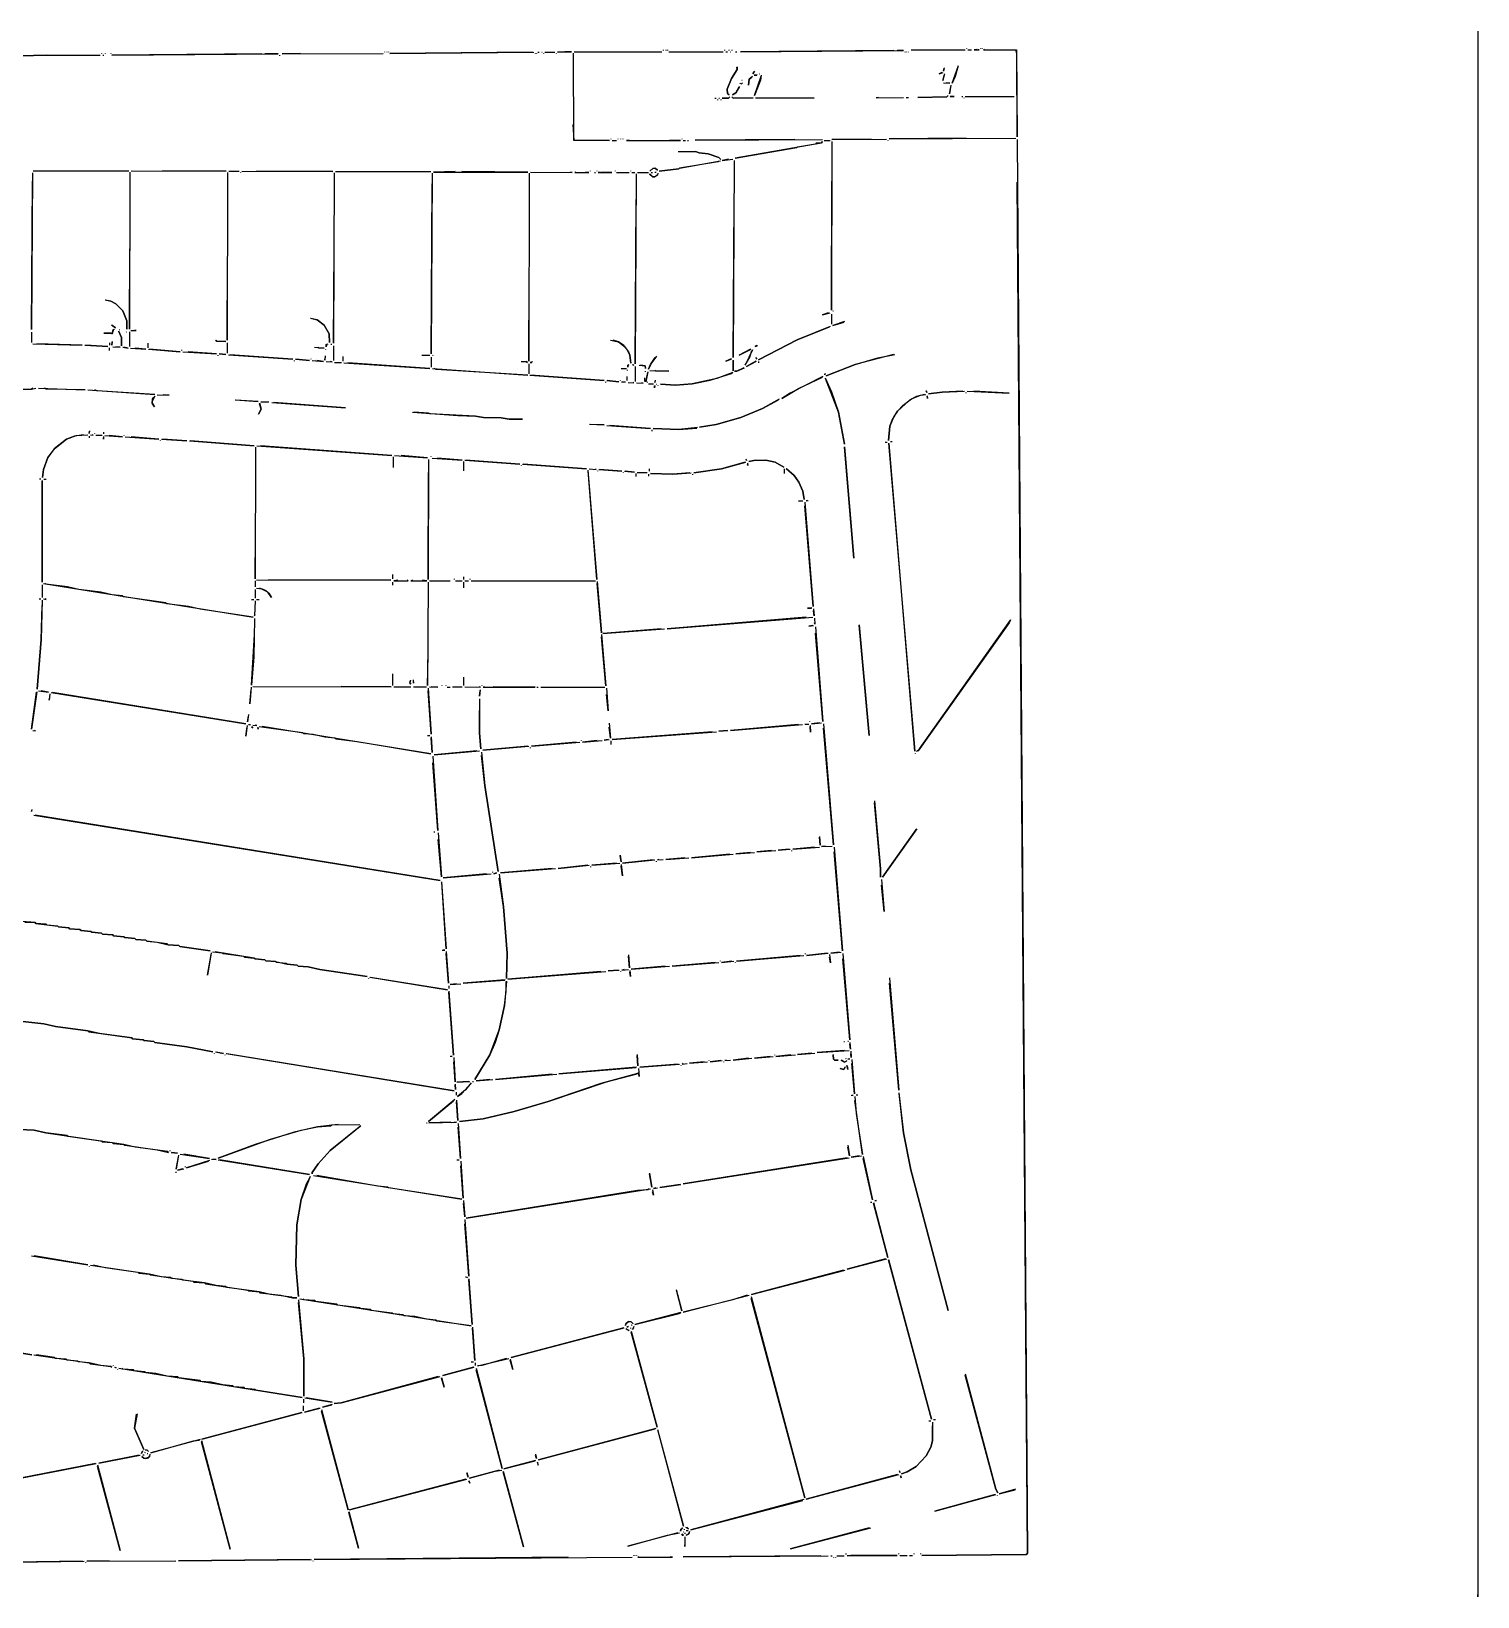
# Model space of a CAD drawing. Extents: x 0 to 16407, y 159 to 1115.
# Drawn here: x 6638 to 7454, y 205 to 1087 of the extents above; entities that cross this region are included whole.
import ezdxf

# ---------------------------------------------------------------- set-up
doc = ezdxf.new("R2010")
doc.units = 0
doc.layers.add('RASTER_VECTOR_LINEWORK', color=5, linetype='CONTINUOUS')

msp = doc.modelspace()

# ---------------------------------------------------------------- linework, layer by layer
at = {"layer": 'RASTER_VECTOR_LINEWORK'}
for points in [[(7453.5, 1087), (7453.5, 205.25), (7453.5, 206.5)], [(6994.5, 1076.5), (6994.5, 1076.25)], [(6996, 1076.5), (6996, 1076.25)], [(6997, 1076.5), (6997, 1076.25)], [(7029, 1076.5), (7029, 1076.25)], [(7031.5, 1076.5), (7031.5, 1076.25)], [(7033.25, 1076.5), (7033.25, 1076.25)], [(7124.5, 1076.25), (7038, 1075.5), (7130, 1076.25), (7126.25, 1076.25)], [(7134.25, 1076.5), (7164.75, 1076.5)], [(7165.5, 1077.5), (7165.5, 1077.25)], [(7166.25, 1076.5), (7168.25, 1076.5)], [(7171.25, 1076.75), (7169.75, 1076.5), (7172.5, 1076.5), (7171.75, 1076.75)], [(7173.25, 1077.5), (7173.25, 1077.25)], [(7174.25, 1077.5), (7174.25, 1077.25)], [(7175.5, 1076.75), (7175, 1076.5), (7193.5, 1076.5), (7194, 1027.5), (7193.75, 1074.25), (7193.25, 1076.75)], [(6646.75, 1073.5), (6603.75, 1072.5), (6646.75, 1073.5), (6677.25, 1073.5)], [(6678, 1074.5), (6678, 1074.25)], [(6678.75, 1073.5), (6679.25, 1073.5)], [(6680, 1074.5), (6680, 1074.25)], [(6683.25, 1074.5), (6683.25, 1074.25)], [(6768.25, 1074.25), (6683.75, 1073.5), (6777.5, 1074.25), (6770, 1074.25)], [(6778.25, 1073.5), (6778.25, 1073.25)], [(6790, 1074.5), (6779.75, 1074.25), (6836.75, 1074.5)], [(6837.5, 1075.5), (6837.5, 1075.25)], [(6838.75, 1075.5), (6838.75, 1075.25)], [(6839.75, 1075.5), (6839.75, 1075.25)], [(6920.75, 1075.25), (6840.5, 1074.5), (6921.5, 1075.25)], [(6922.25, 1074.5), (6922.25, 1074.25)], [(6923, 1074.5), (6923, 1074.25)], [(6923.75, 1075.25), (6924.5, 1075.25)], [(6926, 1075.25), (6926.25, 1075.25)], [(6927, 1074.5), (6927, 1074.25)], [(6927.75, 1075.25), (6933.5, 1075.25)], [(6934.25, 1074.5), (6934.25, 1074.25)], [(6939, 1075.5), (6935, 1075.25), (6942.75, 1075.5), (6939.25, 1075.5)], [(6943.75, 1074.75), (6944, 1025.75), (6964.25, 1025.5), (6944.25, 1025.5), (6943.75, 1034.5)], [(6944.25, 1075.5), (6993.75, 1075.5)], [(6997.75, 1075.5), (7028.25, 1075.5)], [(7029.75, 1075.5), (7030.75, 1075.5)], [(7036.25, 1067), (7036.25, 1065.5), (7033, 1060.5), (7030.5, 1054.5), (7030.75, 1052), (7031.75, 1051.25), (7030.75, 1052), (7030.5, 1054.5), (7033, 1060.5), (7036.25, 1065.5), (7036, 1066.75)], [(7032.25, 1075.5), (7032.5, 1075.5)], [(7035.25, 1075.5), (7036, 1075.5)], [(7130.75, 1075.5), (7130.75, 1075.25)], [(7131.5, 1075.5), (7131.5, 1075.25)], [(7132.5, 1075.5), (7132.5, 1075.25)], [(7160.75, 1067.5), (7159, 1061.5), (7157.25, 1057.75), (7160.75, 1067.25)], [(7038.75, 1059.5), (7039, 1059.5)], [(7044.75, 1061.5), (7043, 1060), (7042.5, 1056.75), (7043, 1060), (7044.5, 1061.25)], [(7046, 1064.5), (7045, 1063), (7045.75, 1064.25)], [(7047.5, 1062.5), (7045.75, 1062.25), (7047.25, 1062.25)], [(7049.75, 1062.25), (7049.25, 1059.5), (7046, 1050.75), (7049.75, 1061.75)], [(7048.75, 1063), (7049, 1063)], [(7151.5, 1063.75), (7150, 1063), (7152.25, 1063.75)], [(7153, 1063), (7152, 1059.25), (7153, 1062.75)], [(7152.75, 1066.5), (7152.5, 1064.5), (7152.75, 1066.25)], [(7032, 1050), (7031.25, 1049.25), (7027.75, 1049.25), (7031.25, 1049.25)], [(7033.25, 1050), (7034, 1049.25), (7045.25, 1049.5), (7034, 1049.25)], [(7037.5, 1056), (7035.5, 1052.25), (7033.5, 1051.25), (7035.5, 1052.25), (7037.25, 1055.75)], [(7038, 1057.75), (7037.75, 1057.5)], [(7039.25, 1058), (7038.5, 1057.25)], [(7046.5, 1049.5), (7079.5, 1049.25), (7046.75, 1049.25)], [(7115.75, 1049.75), (7114.5, 1049.5), (7130, 1049.75)], [(7131.5, 1049.75), (7132.75, 1049.75)], [(7155, 1050.75), (7154.25, 1050), (7138, 1049.75), (7154.25, 1050)], [(7152.5, 1058), (7156, 1057.75), (7154, 1058)], [(7156.5, 1056.75), (7155.75, 1051.75), (7156.5, 1055.75)], [(7156.25, 1050.5), (7156.5, 1050), (7158.5, 1050.25), (7156.25, 1050.25)], [(7162.75, 1050.25), (7163.25, 1050.25)], [(7164, 1049.5), (7164, 1049.25)], [(7164.75, 1050.25), (7192.25, 1050.25)], [(7023.5, 1049.25), (7024.25, 1049.25)], [(7025, 1048.5), (7025, 1048.25)], [(7025.75, 1049.25), (7026.25, 1049.25)], [(7027, 1048.5), (7027, 1048.25)], [(6965, 1026.5), (6965, 1026.25)], [(6965.75, 1025.5), (6968.25, 1025.5)], [(6969, 1026.5), (6969, 1026.25)], [(6970.5, 1026.5), (6970.5, 1026.25)], [(6971.75, 1026.5), (6971.75, 1026.25)], [(6975.25, 1025.75), (6973.75, 1025.5), (7004.25, 1025.5), (6998.25, 1025.75)], [(7005, 1026.5), (7005, 1026.25)], [(7005.75, 1025.5), (7007, 1025.5)], [(7008.25, 1025.5), (7008.75, 1025.5)], [(7068.75, 1026), (7012.5, 1025.75), (7084.25, 1026)], [(7084.25, 1025), (7083.75, 1024.25), (7080.75, 1024), (7080.25, 1023.5), (7035, 1015.5), (7069.75, 1021.5), (7070.25, 1022), (7083.75, 1024.25), (7084, 1024.75)], [(7085.25, 1025.5), (7088.5, 1025.5)], [(7089.5, 1025), (7089.25, 930), (7089.5, 1002.5)], [(7111.75, 1026.25), (7089.5, 1026), (7120.25, 1026.25)], [(7121, 1025.5), (7121, 1025.25)], [(7165.25, 1026.75), (7121.75, 1026.5), (7193.25, 1026.75)], [(7194, 1026), (7199.75, 229.5), (7199, 229), (7140.25, 228.5), (7199, 229), (7199.75, 229.5), (7194, 1002)], [(7003, 1019.25), (7012.75, 1019.25), (7014.75, 1018.5), (7019.75, 1018), (7025.75, 1016), (7027, 1014.75), (7025.75, 1016), (7019.75, 1018), (7014.75, 1018.5), (7012.75, 1019.25)], [(7031.25, 1015), (7027.75, 1014.25), (7033.75, 1015)], [(7034.5, 1014.25), (7034, 903.25), (7034.5, 991.25)], [(6639, 1007.25), (6638.5, 919), (6639, 1002.5)], [(6639.5, 1008.5), (6693.25, 1008.5)], [(6694, 1007.75), (6693.75, 919.25), (6694, 964.5)], [(6694.75, 1008.5), (6748.25, 1008.25), (6712.25, 1008.5)], [(6749, 1007.5), (6748.75, 913), (6749, 958)], [(6749.75, 1008.25), (6755.5, 1008.25)], [(6756.25, 1007.5), (6756.25, 1007.25)], [(6757, 1008.25), (6808.25, 1008), (6765.25, 1008.25)], [(6809, 1007.25), (6808.75, 911.25), (6809, 965)], [(6809.75, 1008), (6863.5, 1008)], [(6864.25, 1007), (6863.75, 905.25), (6864.25, 1001)], [(6877.25, 1008), (6865, 1007.75), (6918.25, 1007.75), (6881, 1008)], [(6919, 1007), (6918.75, 901.25), (6919, 947.5)], [(6919.75, 1007.75), (6943.25, 1007.5), (6942.25, 1007.75)], [(6945.25, 1007.75), (6944.75, 1007.5), (6952.5, 1007.5), (6950.75, 1007.75)], [(6953.25, 1008.5), (6953.25, 1008.25)], [(6955.75, 1007.5), (6956.25, 1007.5)], [(6957, 1008.5), (6957, 1008.25)], [(6958.5, 1007.75), (6957.75, 1007.5), (6965.5, 1007.5), (6959.25, 1007.75)], [(6967.5, 1008.5), (6967.5, 1008.25)], [(6968.25, 1007.5), (6975.25, 1007.5)], [(6976, 1008.5), (6976, 1008.25)], [(6976.75, 1007.5), (6978.5, 1007.5)], [(6979.25, 1006.75), (6978.75, 899.75), (6979.25, 992.25)], [(6980, 1007.5), (6986.25, 1007.5)], [(6988.75, 1010), (6987, 1008.25), (6988.75, 1010), (6990, 1010), (6991.25, 1008.75), (6990, 1010)], [(6991.5, 1007), (6991.25, 1006), (6989.75, 1005), (6988.5, 1005), (6987, 1006.25), (6987, 1006.75), (6988.5, 1005), (6989.75, 1005), (6991.5, 1006.5)], [(6987.75, 1007.5), (6988.5, 1007.5)], [(6989.75, 1007.75), (6990.5, 1007.75)], [(7026, 1014), (7025.5, 1013.5), (7003.75, 1010), (7003.25, 1009.5), (6992.25, 1008.25), (7003.25, 1009.5), (7003.75, 1010), (7026.75, 1014)], [(6680, 935.75), (6683.25, 935), (6686, 933.5), (6690, 929.5), (6692.25, 924), (6692.25, 919.25), (6692.25, 924), (6690, 929.5), (6686, 933.5), (6683.25, 935), (6680.25, 935.5)], [(7087.5, 928.5), (7084.25, 927.25), (7088.5, 928.5)], [(7089.25, 927.75), (7089.25, 922)], [(7090.25, 929.5), (7090, 929.25)], [(6638.5, 917.5), (6638.5, 911.75)], [(6684.75, 919.25), (6684, 916.5), (6683.25, 917), (6679.25, 917), (6683.25, 917), (6684, 916.5), (6684.5, 919), (6685.25, 919.25)], [(6683.5, 921.75), (6685.75, 920), (6683.75, 921.5)], [(6687.5, 918.25), (6689.25, 914.5), (6689.25, 909.75), (6689.25, 914.5), (6687.75, 918)], [(6688, 919), (6688.25, 919)], [(6692, 917.75), (6691.75, 917.5)], [(6693.75, 917.75), (6693.75, 909.5)], [(6694.5, 918.5), (6697.5, 918.5), (6696.5, 918.5)], [(6795.75, 925.5), (6799.5, 924.5), (6803.5, 921.5), (6806.25, 916.5), (6806.5, 911.75), (6806.25, 916.5), (6803.5, 921.5), (6799.5, 924.5), (6796, 925.25)], [(7088.5, 920.75), (7070, 913.25), (7048.25, 902), (7070, 913.25), (7088.25, 920.5)], [(7096.75, 923.5), (7090, 921.25), (7096.5, 923.25)], [(6639.25, 911), (6667, 910.25), (6641.5, 911)], [(6668.5, 910.25), (6681.5, 909.5), (6669, 910.25)], [(6682.25, 908.75), (6682.25, 907.25)], [(6682.5, 911.5), (6682.5, 910.25)], [(6684, 912.25), (6683.75, 910.25), (6684, 912)], [(6684.25, 909.25), (6688.5, 909), (6686, 909.25)], [(6690, 909), (6693, 908.5), (6690.5, 909)], [(6694.25, 908.5), (6703, 908), (6697, 908.5)], [(6704, 911.25), (6704, 908.75)], [(6742.25, 913), (6743, 912.5), (6748, 912.25), (6743, 912.5), (6742.5, 913)], [(6748.75, 911.5), (6748.75, 905.75)], [(6798, 909), (6803.5, 908.5), (6800.5, 908.5), (6800, 909)], [(6805, 911), (6804.5, 909.25), (6804.5, 910.5), (6805.75, 911)], [(6807.25, 910.75), (6807.75, 910.75)], [(6808.75, 909.75), (6808.75, 901.5)], [(6964.75, 913), (6969.25, 912), (6972.75, 909.5), (6975, 906.5), (6975.75, 904.5), (6976.25, 900), (6975.75, 904.5), (6974, 908), (6972.25, 910), (6969.25, 912), (6966.25, 913)], [(7047.25, 910), (7046.25, 909.5), (7047.75, 910)], [(6704.5, 908), (6722.25, 906.5), (6705, 908)], [(6723, 907.5), (6723, 907.25)], [(6723.75, 906.5), (6742.75, 905.25), (6726.75, 906.5)], [(6743.5, 904.5), (6743.5, 904.25)], [(6744.25, 905.25), (6748, 905), (6744.5, 905.25)], [(6749.5, 904.75), (6785.75, 902.25), (6750.25, 904.75)], [(6786.5, 901.5), (6786.5, 901.25)], [(6787.25, 902.25), (6795.25, 901.5), (6787.5, 902.25)], [(6796, 902.5), (6796, 902.25)], [(6796.75, 901.5), (6803, 901), (6799.25, 901.5)], [(6804, 904.25), (6803.75, 901.75), (6804, 903)], [(6804.25, 907.75), (6804.25, 907.5)], [(6804.5, 901), (6808, 900.75), (6807, 901)], [(6809.25, 900.5), (6813.25, 900.5)], [(6814, 903.75), (6814, 901.25)], [(6814.5, 900.25), (6863, 897), (6816.75, 900.25)], [(6858.5, 904.5), (6863, 904.5)], [(6863.75, 903.5), (6863.75, 897.75)], [(6864.75, 904.5), (6864.5, 904.25)], [(6914.5, 901), (6917.25, 901), (6918, 900.5), (6917.25, 901)], [(6918.75, 899.75), (6918.75, 894)], [(6920.75, 900.75), (6919.5, 900.5), (6920.5, 900.5)], [(6990.75, 904), (6988, 900.5), (6986.25, 896.75), (6987.25, 899.25), (6990, 903.25)], [(7032.75, 902.5), (7029.75, 901.25), (7033.25, 902.5)], [(7034, 901.75), (7034, 895.75), (7034, 901.5)], [(7043.75, 908), (7037.25, 904.5), (7044, 908)], [(7044.75, 907.5), (7040.75, 899), (7043.25, 903.5), (7044.5, 907.25)], [(7046.75, 901.25), (7041.5, 898.25), (7047, 901.25)], [(7046.5, 903.25), (7047.25, 902.25), (7047, 902.75)], [(7048.25, 901), (7048.25, 900.25)], [(7124.25, 905), (7102.75, 899.25), (7086.25, 893), (7102.75, 899.25), (7115.5, 903), (7125, 905)], [(6864.5, 897), (6918.25, 893.25), (6866.5, 896.5), (6865.5, 897)], [(6919.25, 893.25), (6961.25, 890.25), (6919.75, 893.25)], [(6970.75, 897), (6973.75, 897)], [(6974, 892.5), (6974, 890.25)], [(6974.25, 896.25), (6974.25, 896)], [(6974.75, 899.25), (6974.5, 897.75), (6974.5, 899), (6975.25, 899.25)], [(6977, 899.25), (6978, 899), (6977.5, 899.25)], [(6978.75, 898.25), (6978.75, 889.75)], [(6981, 899), (6984.25, 898.5), (6984.5, 897), (6984.25, 898.5), (6981.75, 899)], [(6984, 891.75), (6984, 889.75)], [(6984.25, 895.5), (6984.25, 895.25)], [(6985.75, 895.25), (6984.75, 889.5), (6985.75, 894.75)], [(6987, 896), (6997.75, 895.5), (6990.25, 895.5), (6989.75, 896)], [(7033.75, 894.75), (7024.75, 891.5), (7010.75, 888.5), (7001.5, 887.75), (6993, 888.25), (7001.5, 887.75), (7010.75, 888.5), (7021, 890.5), (7033.5, 894.5)], [(7040, 897.5), (7036, 895.5), (7034.75, 895.5), (7036, 895.5), (7040.25, 897.5)], [(7084.5, 892.5), (7066, 883.25), (7061.25, 880.25), (7070.75, 885.75), (7084.25, 892.25)], [(7085.75, 894.25), (7085.5, 893.5), (7085.5, 894)], [(7085.75, 891.75), (7089.25, 884), (7093.25, 872.5), (7096.75, 854.5), (7093.25, 872.5), (7086, 891.5)], [(6639.25, 886), (6638.5, 885.5), (6620.5, 885.25), (6638.5, 885.5), (6641, 886)], [(6642.5, 886), (6668.75, 885), (6646.75, 885.5), (6645.75, 886)], [(6670.25, 885), (6708, 882.5), (6675.25, 884.5), (6674.25, 885)], [(6709.25, 882.25), (6716, 882), (6712.75, 882.25)], [(6962, 889.5), (6962, 889.25)], [(6962.75, 890.25), (6969.5, 889.5), (6963, 890.25)], [(6970.25, 890.5), (6970.25, 890.25)], [(6971, 889.5), (6973.25, 889.5)], [(6974.75, 889.25), (6978, 889), (6977.5, 889.25)], [(6979.5, 889), (6983.25, 888.75), (6982.5, 889)], [(6985.5, 889.5), (6985.5, 889.25)], [(6986.25, 888.5), (6989, 888.5)], [(6989.75, 887.5), (6989.5, 886.25), (6989.5, 887.25)], [(6990, 890.5), (6989.75, 889.25), (6990, 890)], [(6990.5, 888.25), (6990.75, 888.25)], [(6991.5, 887.5), (6991.5, 887.25)], [(7141.75, 882.5), (7137.25, 881.25), (7133.25, 879.25), (7126.5, 873), (7124.5, 870), (7122.25, 864.5), (7121.5, 856.5), (7122.25, 864.5), (7123.5, 868), (7126.5, 873), (7129.75, 876.5), (7134.5, 880), (7139.5, 882), (7142.5, 882.5)], [(7142.75, 884.75), (7143, 883.5), (7142.75, 884.5)], [(7163.25, 884.25), (7151.75, 883.75), (7144, 882.75), (7151.75, 883.75), (7164.25, 884.25)], [(7165, 883.5), (7165, 883.25)], [(7165.75, 884.25), (7189.5, 883.25), (7169.5, 884.25)], [(6708, 881.5), (6706.5, 878.75), (6706.5, 877.5), (6707.75, 875.5), (6706.5, 877.5), (6706.75, 879.75), (6707.5, 881)], [(6753.25, 879.5), (6766.25, 878.5), (6753.5, 879.25)], [(6767, 877.75), (6768, 874.25), (6766.5, 871.25), (6768, 874.25), (6767, 877.25)], [(6767.75, 878.25), (6772.25, 878.25)], [(6774, 878), (6815.5, 875), (6775, 878)], [(7059.75, 879.75), (7050.5, 874.5), (7038.25, 869.5), (7024.25, 865.5), (7015, 864), (7024.25, 865.5), (7038.25, 869.5), (7050.5, 874.5), (7059.5, 879.5)], [(7143.25, 881.75), (7143.5, 880.25), (7143.25, 881.25)], [(6853.25, 872.5), (6878.75, 870.5), (6888.75, 870.25), (6893.25, 869.5), (6903.25, 869.25), (6907.75, 868.5), (6915.25, 868.5), (6907.75, 868.5), (6903.25, 869.25), (6893.25, 869.5), (6888.75, 870.25), (6863, 871.5), (6862.25, 872), (6854, 872.5)], [(6953, 865.75), (6961.25, 865.25), (6953.25, 865.5)], [(6962.75, 865), (6987.25, 863.25), (6964.5, 865)], [(6667.75, 859.75), (6662.75, 859), (6658.25, 857.25), (6651.25, 851.75), (6647.75, 847), (6645.25, 840.25), (6644.75, 835.75), (6645.25, 840.25), (6647.75, 847), (6651.75, 852.25), (6658.25, 857.25), (6663.75, 859.25), (6670.25, 859.75)], [(6671.25, 862), (6671, 860.5), (6671.25, 861.75)], [(6671, 859), (6671, 858)], [(6671.75, 859.75), (6673.25, 859.5), (6672.75, 859.75)], [(6674, 860.5), (6674, 860.25)], [(6674.75, 859.5), (6678.25, 859.5)], [(6679, 861.25), (6679, 860.25)], [(6679, 858.75), (6679, 857.25), (6679, 858)], [(6679.75, 859.25), (6689.75, 858.5), (6682.25, 859.25)], [(6690.5, 859.5), (6690.5, 859.25)], [(6691.25, 858.5), (6710.25, 857.25), (6694.75, 858.5)], [(6711, 856.5), (6711, 856.25)], [(6711.75, 857.25), (6726, 856.25), (6712.25, 857.25)], [(6727.5, 856.25), (6764, 853.5), (6728, 856.25)], [(6988, 862.5), (6988, 861.75)], [(7013.75, 863.75), (7003.25, 862.75), (6988.75, 863.25), (7003.25, 862.75), (7013.5, 863.5)], [(7119.5, 855.5), (7120.75, 855.5)], [(7122.5, 856), (7123.5, 856)], [(6764.75, 852.75), (6764.5, 778.5), (6764.75, 803)], [(6765.5, 853.5), (6841.5, 848), (6767.5, 853.5)], [(6842.25, 847.25), (6842.25, 841.25)], [(6843, 848), (6861.75, 846.75), (6846.75, 848)], [(6863.5, 847.5), (6863.5, 847.25)], [(6864.25, 846.5), (6881.25, 845.5), (6867.25, 846.5)], [(7096.75, 853), (7102, 790.25), (7096.75, 852.75)], [(7121.5, 855), (7136.25, 681.5), (7121.75, 854.75)], [(6862.25, 845.75), (6862, 778.25), (6862.25, 838.5)], [(6882, 844.75), (6882, 839.5)], [(6882.75, 845.5), (6913.75, 843.25), (6883.25, 845.5)], [(6914.5, 842.5), (6914.5, 842.25)], [(6915.25, 843.25), (6951.25, 840.5), (6915.5, 843.25)], [(6952, 839.75), (6957, 778.25), (6952.25, 839.5)], [(6952.75, 840.5), (6956.75, 840.25), (6956.25, 840.5)], [(6957.5, 839.5), (6957.5, 839.25)], [(6958.25, 840.25), (6971.25, 839.25), (6958.5, 840.25)], [(6972, 838.5), (6972, 838.25)], [(6972.75, 839.25), (6978.25, 838.75), (6973, 839.25)], [(6979, 838), (6979, 836.25)], [(6979.75, 838.5), (6985.5, 838.5)], [(6986.5, 840.5), (6986.5, 839.25)], [(7009.5, 838.25), (7000, 837.5), (6987.25, 838), (7000, 837.5), (7010.25, 838.25)], [(7040.75, 844.25), (7027.25, 840.5), (7011.75, 838.25), (7027.25, 840.5), (7041, 844.25)], [(7041, 846.25), (7041.5, 845.25), (7041.25, 846)], [(7042, 843.75), (7042.25, 842.5), (7042, 843)], [(7046.5, 845.5), (7042.75, 844.75), (7046.5, 845.5), (7052.25, 845.5), (7057.5, 844.25), (7062.5, 841.5), (7057.5, 844.25), (7052.25, 845.5)], [(7062.75, 840.5), (7062.75, 838)], [(7063.75, 840.75), (7068.25, 836.75), (7071, 833), (7073.25, 828), (7074, 823.25), (7073.25, 828), (7071, 833), (7068.25, 836.75), (7064, 840.5)], [(6643, 835), (6643.75, 835)], [(6644.5, 834), (6644.5, 776.75), (6644.5, 833.75)], [(6645.5, 834.75), (6646.75, 834.75)], [(6986.25, 837.5), (6986.25, 836.5)], [(7011, 837.5), (7011, 837.25)], [(7072.75, 822.5), (7070.75, 822.25), (7073.25, 822.5)], [(7074.25, 821.75), (7079, 763), (7074.25, 819.75)], [(7075.75, 822.75), (7075, 822.5), (7076.25, 822.75)], [(6645.25, 776), (6763.5, 757), (6733.5, 761.5), (6727, 763), (6714.75, 764.5), (6714.25, 765), (6690.25, 768.5), (6689.75, 769), (6684, 769.5), (6677.5, 771), (6665.25, 772.5), (6658.75, 774), (6646.5, 775.5), (6646, 776)], [(6764.5, 777.5), (6764.5, 774)], [(6765.25, 778), (6841, 777.75), (6772, 778)], [(6842, 781), (6842, 778.5)], [(6842, 776.75), (6842, 775)], [(6845, 777.75), (6842.75, 777.5), (6850.75, 777.5), (6850.25, 777.75)], [(6853.25, 777.75), (6852.25, 777.5), (6861.25, 777.5), (6858.75, 777.75)], [(6862, 776.75), (6861.75, 718.5), (6862, 735.5)], [(6862.75, 777.5), (6874.5, 777.5)], [(6876.75, 778.5), (6876.75, 778.25)], [(6877.5, 777.5), (6881.25, 777.5)], [(6882, 779.75), (6882, 778.25)], [(6882, 776.75), (6882, 773.5)], [(6882.75, 777.5), (6884.75, 777.5)], [(6885.5, 778.5), (6885.5, 778.25)], [(6886.25, 777.5), (6956.25, 777.5)], [(6957.25, 777), (6959.75, 748.25), (6957.25, 776)], [(6642.75, 767.25), (6643.75, 767.25)], [(6644.5, 775.25), (6644.5, 768)], [(6645.25, 767.25), (6646.75, 767), (6646.25, 767.25)], [(6764.5, 772.5), (6764.5, 767.75)], [(6765.25, 773.25), (6768.5, 773), (6770.5, 772), (6772.25, 770.5), (6773.75, 768), (6771.75, 771), (6767.25, 773.25)], [(6644.5, 766.5), (6644, 744.5), (6641.75, 716.5), (6644, 744.5), (6644.5, 763.5)], [(6762.5, 767), (6763.75, 767)], [(6764.5, 766.25), (6764.25, 757.75), (6764.5, 758.5)], [(6765.25, 767), (6766.75, 767)], [(7078.25, 762.25), (7075.75, 762), (7078, 762)], [(7079.25, 761.75), (7079.5, 757.75), (7079.25, 760.5)], [(6764.25, 756.25), (6763.75, 734.5), (6762.5, 718.75), (6764.25, 747.25)], [(6993.25, 750.5), (6960.5, 747.75), (6995.25, 750.5)], [(7075, 757), (6996.75, 750.5), (7078.75, 757)], [(7078.75, 752.25), (7076.5, 752), (7079.25, 752.25)], [(7079.75, 756.5), (7080, 753), (7079.75, 753.75)], [(7080.25, 751.5), (7084.5, 698.25), (7080.25, 748)], [(7105, 752.75), (7110.5, 690.25), (7105, 752.5)], [(7190.25, 755.5), (7189.5, 753.75), (7138.25, 681.75), (7137.25, 681.25), (7139, 682.75), (7190.25, 755.25)], [(6959.75, 747.25), (6962.25, 718.25), (6959.75, 746)], [(6842, 725), (6842, 718.5)], [(6882, 723.25), (6882, 718.5)], [(6641.5, 715), (6638.5, 694), (6641.25, 714.75)], [(6642.5, 715.5), (6648, 714.75), (6644, 715.5)], [(6649.5, 714.5), (6759.25, 697), (6650.25, 714.5)], [(6762.25, 717.5), (6761.5, 708.25), (6762.25, 716.25)], [(6763.25, 718), (6841.25, 717.75), (6813, 718)], [(6842.75, 717.75), (6852.25, 717.75)], [(6852, 721.5), (6851.75, 720), (6852.25, 719.25), (6851.75, 720), (6852, 721.25)], [(6853.5, 721.75), (6853.75, 719.75), (6853.75, 721.5)], [(6853.75, 717.75), (6861, 717.75)], [(6862, 717), (6863.75, 691), (6862, 715.5)], [(6862.75, 717.75), (6867.5, 717.5), (6863.75, 717.75)], [(6869.75, 718.5), (6869.75, 718.25)], [(6872, 718.5), (6872, 718.25)], [(6872.75, 717.5), (6874.5, 717.5)], [(6875.75, 717.75), (6881.25, 717.75)], [(6882.75, 717.75), (6891.5, 717.5), (6890.75, 717.75)], [(6891.25, 716), (6891, 712.5), (6891.25, 715.75)], [(6892.25, 718.5), (6892.25, 718.25)], [(6893.75, 717.75), (6893, 717.5), (6922.25, 717.5), (6898.75, 717.75)], [(6923.25, 717.5), (6924, 717.5)], [(6925.5, 717.5), (6961.5, 717.5)], [(6962.5, 717), (6963.5, 704.25), (6962.5, 713.5)], [(6648.75, 713.75), (6648.5, 710.25), (6648.75, 712)], [(6891, 711), (6891, 691.75), (6891.75, 682.75), (6891, 691.75), (6891, 704.5)], [(6760.75, 702.25), (6760.25, 698), (6760.75, 701.25)], [(6964, 697.25), (6964.75, 688.75), (6964, 695)], [(7074.25, 696.75), (7076.5, 696.75)], [(7077, 698.25), (7077, 698)], [(7082.5, 697.5), (7078, 697), (7083.75, 697.5)], [(7084.75, 697), (7090.5, 628.75), (7084.75, 694.5)], [(6639.25, 693.25), (6640.75, 693), (6640.25, 693.25)], [(6760, 696), (6759.25, 690), (6760, 695.25)], [(6760.75, 696.5), (6762, 696.5)], [(6762.5, 695.5), (6763.25, 694.5), (6762.5, 695)], [(6763.25, 696.25), (6765.5, 696), (6764.5, 696.25)], [(6766, 695), (6766.25, 694), (6766, 694.75)], [(6766.75, 695.5), (6791.25, 692), (6791.75, 691.5), (6797.25, 691), (6803.75, 689.5), (6809.5, 689), (6810, 688.5), (6822, 687), (6863.5, 680), (6768.5, 695.5)], [(6861.75, 690.25), (6863, 690.25)], [(6863.75, 689.5), (6864.25, 680.75), (6863.75, 689)], [(6963.5, 688), (6961.25, 687.75), (6964, 688)], [(7022, 692.5), (6965.75, 688), (7024.5, 692.5)], [(7030.5, 693.25), (7025.75, 692.75), (7031, 693.25)], [(7070.5, 696.5), (7032.5, 693.25), (7073, 696.5)], [(7077.25, 696), (7077.5, 692.25), (7077.25, 695.5)], [(6889.5, 681.75), (6865.5, 679.5), (6891, 681.75)], [(6892, 681), (6894, 662.25), (6901.5, 613.75), (6894, 662.25), (6892, 679)], [(6918.25, 684.25), (6892.75, 682), (6918.75, 684.25)], [(6919.5, 683.5), (6919.5, 683.25)], [(6945.5, 686.5), (6920.25, 684.25), (6947.5, 686.5)], [(6948.25, 687.5), (6948.25, 687.25)], [(6957.25, 687.5), (6949, 686.5), (6960, 687.5)], [(6965, 687.25), (6965, 685.25)], [(7136.5, 680.25), (7136.5, 680)], [(6864.75, 678.75), (6867.5, 636.75), (6864.75, 675)], [(7113.5, 653.5), (7117, 615.25), (7117, 610.5), (7117, 615.25), (7113.5, 652.5)], [(6638.75, 648.75), (6638.5, 647.5), (6638.75, 648.25)], [(6639.75, 645.5), (6868.75, 608.75), (6640.5, 645.5)], [(6865.25, 636), (6865.75, 636)], [(6867.75, 635.5), (6869.5, 610.75), (6867.75, 631.75)], [(7137.5, 637.75), (7118, 610.5), (7137.25, 637.5)], [(7065.5, 626.25), (7059.25, 625.75), (7066, 626.25)], [(7079.75, 627.5), (7067.5, 626.25), (7082.5, 627.5)], [(7082.5, 633.5), (7083, 628.5), (7082.5, 633)], [(7086, 628), (7083.75, 627.75), (7089.75, 628)], [(7090.75, 627.5), (7095.5, 569), (7090.75, 624.75)], [(6952, 617.25), (6935.25, 615.5), (6952.75, 617.25)], [(6968.25, 618.5), (6954.25, 617.25), (6970, 618.5)], [(6970.25, 623), (6970.75, 619.25), (6970.25, 622.75)], [(6970.75, 617.75), (6971.5, 611.25), (6970.75, 616.75)], [(6988.75, 620.25), (6971.5, 618.5), (6989.75, 620.25)], [(6990.5, 619.5), (6990.5, 619.25)], [(6992, 620.5), (6991.25, 620.25), (6994.5, 620.5)], [(7006.75, 621.5), (6996, 620.5), (7009, 621.5)], [(7032, 623.5), (7010.5, 621.5), (7034, 623.5)], [(7043.75, 624.5), (7035.5, 623.75), (7046, 624.5)], [(7055.5, 625.5), (7047.25, 624.75), (7058, 625.5)], [(7066.75, 625.5), (7066.75, 625.25)], [(6895, 612.5), (6870.5, 610.25), (6897.5, 612.5)], [(6898.25, 613.5), (6898.25, 613.25)], [(6900.5, 613), (6899, 612.5), (6900.75, 613)], [(6902, 612.25), (6904.5, 593.75), (6906.5, 567.75), (6906.25, 553.5), (6906.5, 567.75), (6904.5, 593.75), (6902, 610)], [(6932, 615.5), (6902.75, 613), (6933.75, 615.5)], [(6953.5, 616.5), (6953.5, 616.25)], [(7117.5, 609.25), (7119, 591.25), (7117.5, 606)], [(6869.5, 608), (6872.25, 570.25), (6869.75, 607.75)], [(6634.75, 585.25), (6640.5, 585), (6641, 584.5), (6653.25, 583), (6653.75, 582.5), (6659.5, 582), (6660, 581.5), (6665.75, 581), (6666.5, 580.5), (6672, 580), (6672.5, 579.5), (6678, 579), (6678.5, 578.5), (6684.25, 578), (6684.75, 577.5), (6690.5, 577), (6691, 576.5), (6696.75, 576), (6697.25, 575.5), (6703, 575), (6703.5, 574.5), (6709.25, 574), (6715.5, 572.5), (6721.5, 572), (6722, 571.5), (6739.25, 569), (6722, 571.5), (6721.5, 572), (6715.5, 572.5), (6715, 573), (6703.5, 574.5), (6703, 575), (6697.25, 575.5), (6696.75, 576), (6691, 576.5), (6690.5, 577), (6684.75, 577.5), (6684.25, 578), (6678.5, 578.5), (6678, 579), (6672.5, 579.5), (6672, 580), (6666.5, 580.5), (6665.75, 581), (6660, 581.5), (6659.5, 582), (6653.75, 582.5), (6653.25, 583), (6647.25, 583.5), (6646.75, 584), (6641, 584.5), (6640.5, 585), (6633, 585.5)], [(6739.75, 568), (6737.75, 555.25), (6739.75, 567)], [(6740.5, 568.5), (6746, 568), (6746.5, 567.5), (6758, 566), (6758.5, 565.5), (6764, 565), (6764.5, 564.5), (6770, 564), (6770.5, 563.5), (6776, 563), (6782.5, 561.5), (6788.25, 561), (6788.75, 560.5), (6794.5, 560), (6801, 558.5), (6827.75, 554.5), (6801, 558.5), (6794.5, 560), (6788.75, 560.5), (6788.25, 561), (6782.5, 561.5), (6782, 562), (6776.5, 562.5), (6776, 563), (6770.5, 563.5), (6770, 564), (6764.5, 564.5), (6764, 565), (6742, 568.5)], [(6870, 569.5), (6871.5, 569.5), (6870.5, 569.5)], [(6872.25, 568.75), (6873.5, 550.75), (6872.25, 567.5)], [(6975, 566.75), (6975.5, 559.5), (6975, 566)], [(7071.75, 566.5), (7035.75, 563.25), (7073.75, 566.5)], [(7074.5, 567.5), (7074.5, 567.25)], [(7087, 567.75), (7075.25, 566.5), (7087.5, 567.75)], [(7088.25, 567), (7088.75, 562.25), (7088.25, 565.5)], [(7093.75, 568.25), (7089, 567.75), (7094.75, 568.25)], [(7095.75, 567.5), (7099.75, 519), (7095.75, 564.5)], [(6959.25, 557.5), (6907, 553), (6962.25, 557.5)], [(6969.25, 558.25), (6963.5, 557.75), (6969.75, 558.25)], [(6970.5, 557.5), (6970.5, 557.25)], [(6972.5, 558.5), (6971.25, 558.25), (6975, 558.5)], [(6975.75, 558), (6976, 554.5), (6975.75, 557)], [(6995.5, 560.5), (6976.5, 558.75), (6998, 560.5)], [(7023.75, 562.5), (6999.5, 560.5), (7025.75, 562.5)], [(7026.5, 563.5), (7026.5, 563.25)], [(7033.25, 563.25), (7027.25, 562.5), (7034.25, 563.25)], [(7035, 562.5), (7035, 562.25)], [(6828.5, 553.5), (6828.5, 553.25)], [(6829.25, 554.25), (6873, 547), (6829.5, 554)], [(6873.75, 549.25), (6873.75, 547.75)], [(6878, 550.5), (6874.5, 550), (6880.5, 550.5)], [(6905.5, 552.75), (6881.75, 550.75), (6905.25, 552.5)], [(6906.25, 552), (6905, 538.25), (6902, 524.5), (6899.75, 517.5), (6896.75, 510.5), (6888.25, 496.5), (6896.75, 510.5), (6902, 524.5), (6905, 538.25), (6906, 546.25), (6906, 551.75)], [(7122, 553.75), (7127.25, 490.5), (7122, 550.75)], [(6873.75, 546.25), (6876.25, 510.25), (6873.75, 545.75)], [(6632, 529.5), (6645.5, 528), (6652, 526.5), (6670.25, 524), (6670.75, 523.5), (6695, 520), (6695.5, 519.5), (6701.5, 519), (6702, 518.5), (6707.5, 518), (6708, 517.5), (6726, 515), (6740.75, 512.25), (6726, 515), (6708, 517.5), (6707.5, 518), (6702, 518.5), (6701.5, 519), (6695.5, 519.5), (6695, 520), (6676.75, 522.5), (6670.25, 524), (6652, 526.5), (6645.5, 528), (6632, 529.5)], [(6741.5, 511.5), (6741.5, 511.25)], [(6742.25, 512.25), (6746.75, 511.25), (6742.5, 512)], [(7078.25, 511.5), (7070.25, 510.75), (7080, 511.5)], [(7096.75, 513), (7081.25, 511.75), (7099.25, 513)], [(7096.25, 518), (7096.75, 518)], [(7098.5, 518.25), (7099, 518.25)], [(7099.75, 517.5), (7100, 513.75), (7099.75, 516.5)], [(7100.25, 512.5), (7100.5, 509), (7100.25, 511)], [(6747.5, 510.5), (6747.5, 510.25)], [(6748.25, 511.25), (6876.75, 490.25), (6748.5, 511)], [(6874.5, 509.75), (6875.5, 509.5), (6874.75, 509.5)], [(6876.5, 509), (6877.25, 495.25), (6876.5, 506.5)], [(6979.5, 503.5), (6935.75, 499.75), (6979.25, 503.25)], [(6979.75, 510.75), (6980.25, 504.25), (6979.75, 510)], [(6980.5, 502.75), (6981, 498.25), (6980.5, 500.5)], [(7003, 505.25), (6981.25, 503.5), (7003.75, 505.25)], [(7004.5, 504.5), (7004.5, 504.25)], [(7005.75, 505.5), (7005.25, 505.25), (7008, 505.5)], [(7017.5, 506.5), (7009.25, 505.75), (7019.5, 506.5)], [(7020.25, 507.5), (7020.25, 507.25)], [(7027, 507.25), (7021, 506.5), (7027.75, 507.25)], [(7028.5, 506.5), (7028.5, 506.25)], [(7030, 507.5), (7029.25, 507.25), (7032.5, 507.5)], [(7042.5, 508.5), (7034, 507.5), (7044.5, 508.5)], [(7054.75, 509.5), (7046, 508.5), (7056.5, 509.5)], [(7057.25, 510.5), (7057.25, 510.25)], [(7066.5, 510.5), (7058, 509.5), (7069, 510.5)], [(7090.25, 510.75), (7090.5, 508), (7091, 507.5), (7093, 507.5), (7091, 507.5), (7090.5, 508), (7090.25, 510.5)], [(7097, 503.75), (7096.25, 502.25), (7094.25, 502.75), (7096.25, 502.25), (7097, 503.25)], [(7094.5, 507.5), (7096.75, 506.25), (7098, 507), (7096.75, 506.25), (7095, 507.5)], [(7097.25, 508.5), (7097.5, 508.25)], [(7097.75, 504.5), (7098.25, 504.25), (7098.5, 502.25), (7098, 504.5)], [(7099.5, 508.25), (7098.5, 508), (7099.75, 508.25)], [(7100.75, 507.75), (7102.25, 488.5), (7100.75, 505.5)], [(6877.25, 494), (6877.5, 491), (6877.25, 493.5)], [(6885, 495.5), (6878.25, 495), (6885.5, 495.5)], [(6886.25, 494.75), (6883, 490.75), (6878.5, 487), (6881, 488.75), (6886.25, 494.5)], [(6980, 500), (6959.25, 494.25), (6929.75, 484.25), (6910.5, 478.5), (6893, 474.5), (6879.75, 473), (6893, 474.5), (6910.5, 478.5), (6929.75, 484.25), (6962.5, 495.25), (6979.75, 499.75)], [(6887, 495.5), (6887.5, 495.5)], [(6896.75, 496.5), (6889, 495.75), (6898.5, 496.5)], [(6932, 499.5), (6900, 496.5), (6934.5, 499.5)], [(6877, 485.25), (6862.25, 473), (6876.25, 484.5)], [(6877.75, 489.5), (6877.75, 487.75)], [(6878, 485), (6878.75, 473.5), (6878, 484)], [(7100.5, 487.75), (7101.5, 487.5), (7100.75, 487.5)], [(7102.5, 487), (7103.25, 477.5), (7106.75, 454.25), (7102.5, 484.75)], [(7103.25, 488), (7104.25, 488)], [(7127.25, 489), (7130, 466.5), (7134, 445.75), (7155, 366.5), (7134, 445.75), (7130, 466.5), (7127.5, 488.75)], [(6631.75, 468.5), (6640, 468), (6646.5, 466.5), (6677.75, 462), (6678.25, 461.5), (6684, 461), (6684.5, 460.5), (6690.5, 460), (6691, 459.5), (6709.25, 457), (6715.75, 455.5), (6715.25, 456), (6697, 458.5), (6690.5, 460), (6659, 464.5), (6658.5, 465), (6646.5, 466.5), (6640, 468), (6631.75, 468.5)], [(6811.25, 471.25), (6799.75, 470), (6786.5, 467), (6764.5, 460), (6743.75, 452.25), (6773.25, 463), (6790.5, 468), (6799.75, 470), (6807, 470.5), (6807.75, 471), (6823.5, 471.25)], [(6824, 470.5), (6806.75, 456.5), (6800, 449), (6796.75, 444.25), (6796.75, 443.5), (6796.75, 444.25), (6800, 449), (6806.75, 456.5), (6823.75, 470.25)], [(6861, 472.25), (6861.5, 472.25)], [(6874.75, 472.5), (6862.5, 472.25), (6878, 472.5), (6875, 472.25)], [(6879, 471.75), (6880.25, 452), (6879, 469.75)], [(7098.5, 459.5), (7099.5, 453.5), (7098.5, 458.5)], [(6716.5, 456.5), (6716.5, 456.25)], [(6717.25, 455.5), (6720.75, 455), (6717.5, 455.5)], [(6721.25, 454), (6720, 446), (6721.25, 453)], [(6722.25, 454.5), (6738.75, 452), (6724.25, 454.5)], [(6738.75, 451), (6725.75, 446.75), (6738.25, 450.5)], [(6740, 451.75), (6742.5, 451.5), (6740.75, 451.75)], [(6743.75, 451.25), (6795.25, 443), (6744.5, 451.25)], [(6878.25, 451.25), (6879.5, 451.25)], [(6880.5, 450.5), (6881.75, 429.75), (6880.5, 448)], [(7098.25, 452.5), (7005.75, 437.75), (7099.25, 452.5)], [(7105, 453.5), (7100.5, 452.75), (7106.25, 453.5)], [(7107.25, 453.25), (7112.5, 428.75), (7107.25, 452)], [(6719.75, 444.5), (6719.75, 444)], [(6723.75, 446.25), (6720.75, 445.5), (6724.25, 446.25)], [(6725, 447.5), (6725, 447.25)], [(6795.5, 442), (6790.5, 429), (6788, 414.75), (6787.5, 392), (6789, 374.25), (6787.5, 392), (6788, 414.75), (6790.5, 429), (6793.5, 437.75), (6795.5, 441.5)], [(6797.5, 442.5), (6881, 429.25), (6839.75, 435.5), (6839.25, 436), (6833.75, 436.5), (6799.25, 442.5)], [(6986.75, 443.75), (6988, 436), (6986.75, 443.5)], [(6986.5, 435), (6985.75, 434.5), (6980, 434), (6883.5, 418.5), (6987.25, 435)], [(6988.5, 434.5), (6989, 431.5), (6988.5, 433.25)], [(6990.25, 435.5), (6989, 435.25), (6991.25, 435.5)], [(7004, 437.5), (6992.5, 435.75), (7004.5, 437.5)], [(6882, 428.5), (6882.75, 419.25), (6882, 426.75)], [(7111.25, 427.5), (7112, 427.5)], [(7113, 427.25), (7121, 396.25), (7113, 427)], [(7114.5, 428.5), (7113.75, 428.25), (7114.75, 428.5)], [(6882.75, 417.75), (6885, 385.75), (6882.75, 415.25)], [(6638.5, 397.25), (6670.25, 392.25), (6640, 397.25)], [(6671, 391.5), (6671, 391.25)], [(6671.75, 392), (6698.5, 388), (6699, 387.5), (6705, 387), (6705.5, 386.5), (6729.5, 383), (6730, 382.5), (6736, 382), (6736.5, 381.5), (6760.5, 378), (6761, 377.5), (6766.75, 377), (6767.25, 376.5), (6779, 375), (6785.5, 373.5), (6788, 373.5), (6785.5, 373.5), (6785, 374), (6773.25, 375.5), (6766.75, 377), (6748.5, 379.5), (6748, 380), (6742.5, 380.5), (6736, 382), (6723.75, 383.5), (6723.25, 384), (6717.5, 384.5), (6717, 385), (6711.5, 385.5), (6705, 387), (6680, 390.5), (6673.5, 392)], [(7096, 389.25), (7044.25, 375.5), (7097, 389.25)], [(7119.75, 395.5), (7098.25, 389.75), (7120.5, 395.5)], [(7121.5, 395.25), (7145.75, 305.25), (7121.5, 395)], [(6883, 385.5), (6884.25, 385), (6883, 385.25)], [(6885, 384.25), (6886.75, 358.5), (6885, 384)], [(6789, 372.5), (6792, 339.25), (6792, 318.25), (6792, 339.25), (6789, 371)], [(6789.75, 373), (6886.25, 357.75), (6867, 360.5), (6866.5, 361), (6861, 361.5), (6854.5, 363), (6848.5, 363.5), (6848, 364), (6842.25, 364.5), (6841.75, 365), (6830, 366.5), (6829.5, 367), (6824, 367.5), (6823.25, 368), (6811, 369.5), (6810.5, 370), (6798.75, 371.5), (6798.25, 372), (6792, 372.5), (6791.5, 373)], [(7001.75, 378.25), (7005, 366.25), (7002, 378)], [(7041.75, 375), (7033.75, 372.5), (7005.75, 365.5), (7043, 375)], [(7044, 374.25), (7074.25, 261), (7044, 373.25)], [(7004.5, 365.25), (6978.5, 358.5), (7004.25, 365)], [(6887, 357), (6888.25, 338.25), (6887, 356.5)], [(6972.25, 356.75), (6908.75, 340), (6972.5, 356.75)], [(6975, 360.25), (6973.5, 359), (6973.25, 358), (6973.5, 359), (6975, 360.25), (6976.25, 360.25), (6977.5, 359), (6976.25, 360.25)], [(6973.5, 356.25), (6975.25, 355.25), (6974.25, 355.5)], [(6975, 357.5), (6974, 357.25), (6974.75, 357.25)], [(6976, 356.75), (6976, 356.25)], [(6976.75, 358.25), (6976.5, 358)], [(6976.5, 354.75), (6991, 300.75), (6976.5, 354.25)], [(6978, 357.5), (6977.25, 355.75), (6978, 356.75)], [(6584, 350.25), (6638.75, 341.5), (6584.5, 350.25)], [(6639.75, 341.5), (6671, 337), (6671.5, 336.5), (6683.25, 335), (6683.75, 334.5), (6683.25, 335), (6677.5, 335.5), (6671, 337), (6665, 337.5), (6664.5, 338), (6658.5, 338.5), (6658, 339), (6652, 339.5), (6651.5, 340), (6641.25, 341.5)], [(6684.5, 335.5), (6684.5, 335.25)], [(6886.25, 337.5), (6887.5, 337.5)], [(6888.5, 337), (6888.5, 335.5)], [(6906.25, 339.5), (6892.25, 335.5), (6889.75, 335.25), (6907.5, 339.5)], [(6908.25, 339), (6909.75, 333.25), (6908.25, 338.5)], [(6685.25, 334.5), (6686.25, 334.25), (6685.75, 334.5)], [(6687, 333.5), (6687, 333.25)], [(6687.75, 334), (6791, 317.5), (6765, 321.5), (6764.5, 322), (6758.75, 322.5), (6758.25, 323), (6752.5, 323.5), (6752, 324), (6746.25, 324.5), (6739.75, 326), (6734, 326.5), (6733.5, 327), (6721.5, 328.5), (6721, 329), (6715, 329.5), (6708.5, 331), (6702.75, 331.5), (6702.25, 332), (6696.5, 332.5), (6696, 333), (6690, 333.5), (6689.5, 334)], [(6867.75, 329.25), (6813, 314.5), (6809, 314), (6813, 314.5), (6868.75, 329.25)], [(6869.5, 328.75), (6871, 323.25), (6869.5, 328.25)], [(6887.5, 334.5), (6870.25, 329.75), (6888, 334.5)], [(6889, 334), (6903.75, 277.5), (6889, 333)], [(7164.75, 330.75), (7182, 265.75), (7183, 263.75), (7182, 265.75), (7164.75, 330)], [(6790.75, 309), (6734.5, 294), (6791, 309)], [(6791.5, 312.75), (6791.5, 310)], [(6791.75, 316.5), (6791.75, 314.5)], [(6800.75, 311.5), (6792.25, 309.25), (6801.25, 311.5)], [(6792.5, 317.25), (6808, 314.75), (6793.25, 317.25)], [(6802, 310.75), (6817, 254.25), (6802, 309.75)], [(6808, 313.5), (6802.5, 312), (6807.75, 313.25)], [(6698, 308.25), (6696.5, 300.25), (6701.75, 288.25), (6696.5, 300.25), (6697.75, 308)], [(6990.25, 300), (6924.25, 282.25), (6990, 299.75)], [(7146.25, 303.5), (7146.25, 293), (7145.25, 289.5), (7142.75, 284.5), (7137, 278.5), (7132, 275.5), (7128.75, 274.5), (7132, 275.5), (7137, 278.5), (7142.75, 284.5), (7145.25, 289.5), (7146.25, 293), (7146.25, 301.5)], [(7144.25, 304.25), (7145.25, 304.25)], [(7146.75, 305), (7148, 305)], [(6733.5, 293.75), (6705.75, 286.25), (6729.75, 293), (6733.25, 293.5)], [(6734.25, 293.25), (6750.5, 232), (6734.25, 292.5)], [(6991.25, 299.5), (7006, 245), (6991.5, 299.25)], [(6699.25, 285), (6676.5, 280.5), (6699.75, 285)], [(6701.25, 287.5), (6700.5, 286), (6701, 287.25)], [(6705.25, 285.5), (6705, 284), (6703, 283), (6701.75, 283.25), (6700.75, 284.25), (6701.75, 283.25), (6703, 283), (6704.5, 283.5), (6705.25, 284.75)], [(6701.25, 285.25), (6702, 285.25)], [(6702.25, 286.75), (6702.5, 286.5)], [(6702.5, 288), (6703.5, 288), (6704.5, 287), (6703.5, 288)], [(6703.75, 286), (6704, 286)], [(6922.5, 285.5), (6923, 283), (6922.5, 284.75)], [(6674.5, 280.25), (6588.5, 263.5), (6675, 280.25)], [(6675.75, 279.5), (6688.5, 231.25), (6675.75, 278.5)], [(6883.75, 275.25), (6884.5, 272.5), (6883.75, 275)], [(6902, 276.5), (6885.25, 272), (6899.75, 276), (6903.5, 276.5)], [(6904.25, 276), (6915.75, 233.25), (6904.25, 275.5)], [(6922.5, 282), (6904.75, 277.25), (6922.25, 281.75)], [(6923.5, 281.25), (6924, 279.25), (6923.75, 281)], [(7126.5, 274), (7075, 260.25), (7127.25, 274)], [(7127.5, 276.25), (7128, 275.25), (7127.5, 275.75)], [(7128.25, 273.5), (7128.5, 272.25), (7128.25, 273.25)], [(6883.25, 271.5), (6817.75, 254.25), (6883.75, 271.5)], [(6885, 270.75), (6885.5, 269.25), (6885, 270.25)], [(7193, 265.75), (7183.75, 263.25), (7192.75, 265.5)], [(7073.75, 260), (7010, 243), (7073.25, 259.5)], [(7181.5, 262.75), (7147.5, 253.5), (7182, 262.75)], [(7182.75, 262.25), (7182.75, 262)], [(6817.25, 253.25), (6822.75, 232.5), (6817.25, 252.75)], [(7002.75, 241.25), (6974.5, 233.75), (6997, 240), (7003.75, 241.25)], [(7005.25, 244), (7004.25, 242.25), (7004.5, 243.25), (7005.5, 244)], [(7004.75, 240.75), (7005.25, 240), (7006, 240), (7005, 240.5)], [(7005.75, 241.75), (7006, 241.75)], [(7006.25, 243.25), (7006.25, 243)], [(7006.75, 241.25), (7006.75, 240.75)], [(7006.75, 239), (7006.75, 233.5), (7006.75, 234.5)], [(7007, 244.5), (7008.75, 243.5), (7007.75, 244.5)], [(7007.5, 242.5), (7008.5, 242.5)], [(7009.25, 242), (7009, 240.75), (7007.5, 240), (7008.75, 240.5), (7009.25, 241.5)], [(7110.5, 244), (7066.25, 232.25), (7111.5, 244)], [(7097.5, 229.5), (7097.5, 229)], [(7127, 229.5), (7127, 229.25)], [(7135.75, 229.5), (7135.75, 229.25)], [(7139.5, 229.5), (7139.5, 229.25)], [(6667.25, 225.25), (6602.5, 224.25), (6668.25, 225.25)], [(6669, 224.5), (6669, 224.25)], [(6682.25, 225.5), (6669.75, 225.25), (6719.75, 225.5)], [(6795.5, 226.25), (6721.25, 225.5), (6796.25, 226.25)], [(6797, 225.5), (6797, 225.25)], [(6941, 227.5), (6797.75, 226.25), (6977, 227.5)], [(6977.75, 228.5), (6977.75, 228.25)], [(6978.5, 228.5), (6978.5, 228.25)], [(6979.5, 228.5), (6979.5, 228.25)], [(6980.75, 227.75), (6980.25, 227.5), (6999.75, 227.5), (6998.5, 227.75)], [(7083.25, 228.25), (7005.75, 227.75), (7087.5, 228.25)], [(7089, 228.25), (7089.75, 228.25)], [(7090.5, 227.5), (7090.5, 227.25)], [(7091.5, 227.5), (7091.5, 227.25)], [(7092.25, 228.25), (7096.5, 228.25)], [(7100.25, 228.5), (7098.25, 228.25), (7126.25, 228.5), (7100.5, 228.5)], [(7127.75, 228.5), (7132, 228.5)], [(7133.25, 228.5), (7135, 228.5)]]:
    msp.add_lwpolyline(points, dxfattribs=at)

doc.saveas('drawing.dxf')
